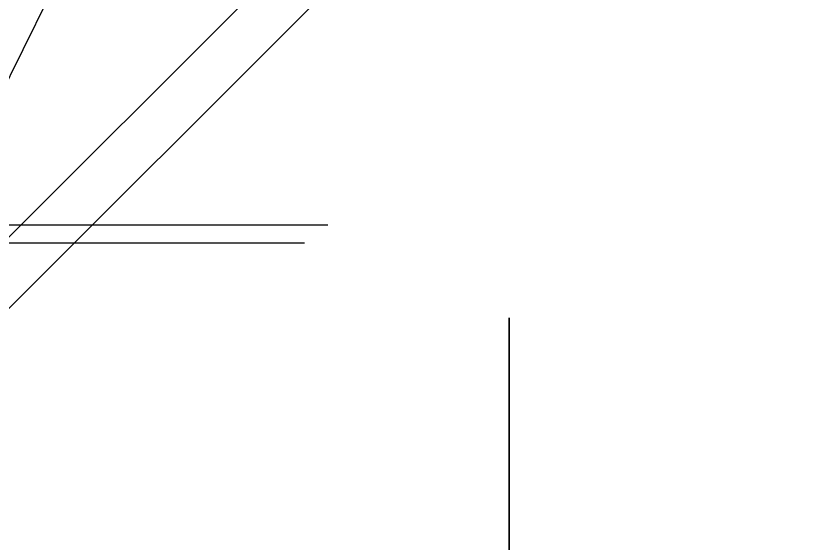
# Model space of a CAD drawing. Header units: inches. Extents: x 0 to 30000, y -20 to 2443.
# Drawn here: x 6764 to 7936, y 423 to 1211 of the extents above; entities that cross this region are included whole.
import ezdxf

# ---------------------------------------------------------------- set-up
doc = ezdxf.new("R2010")
doc.units = ezdxf.units.IN
doc.header["$MEASUREMENT"] = 0
for name, color, linetype in [('axis', 7, 'Continuous'), ('Dream45-UP', 7, 'Continuous'), ('LINES', 7, 'Continuous'), ('Rate', 7, 'Continuous')]:
    doc.layers.add(name, color=color, linetype=linetype)

msp = doc.modelspace()

# ---------------------------------------------------------------- linework, layer by layer
at = {"layer": 'axis', "color": 7, "lineweight": 35}
msp.add_line((7500, 0), (7500, 760), dxfattribs=at)
at = {"layer": 'Dream45-UP', "color": 3, "true_color": 0x00ff00}
for p, q in [((6522, 649.275), (7935.766, 2063.936)), ((6415, 435.625), (7828.766, 1850.286))]:
    msp.add_line(p, q, dxfattribs=at)
at = {"layer": 'LINES', "color": 4, "true_color": 0x00ffff}
msp.add_line((6522, 649.275), (7406.577, 2443.02), dxfattribs=at)
at = {"layer": 'Rate'}
for p, q in [((3242, 899.2), (7229.516, 899.2)), ((3207, 872), (7194.516, 872))]:
    msp.add_line(p, q, dxfattribs=at)

doc.saveas('drawing.dxf')
